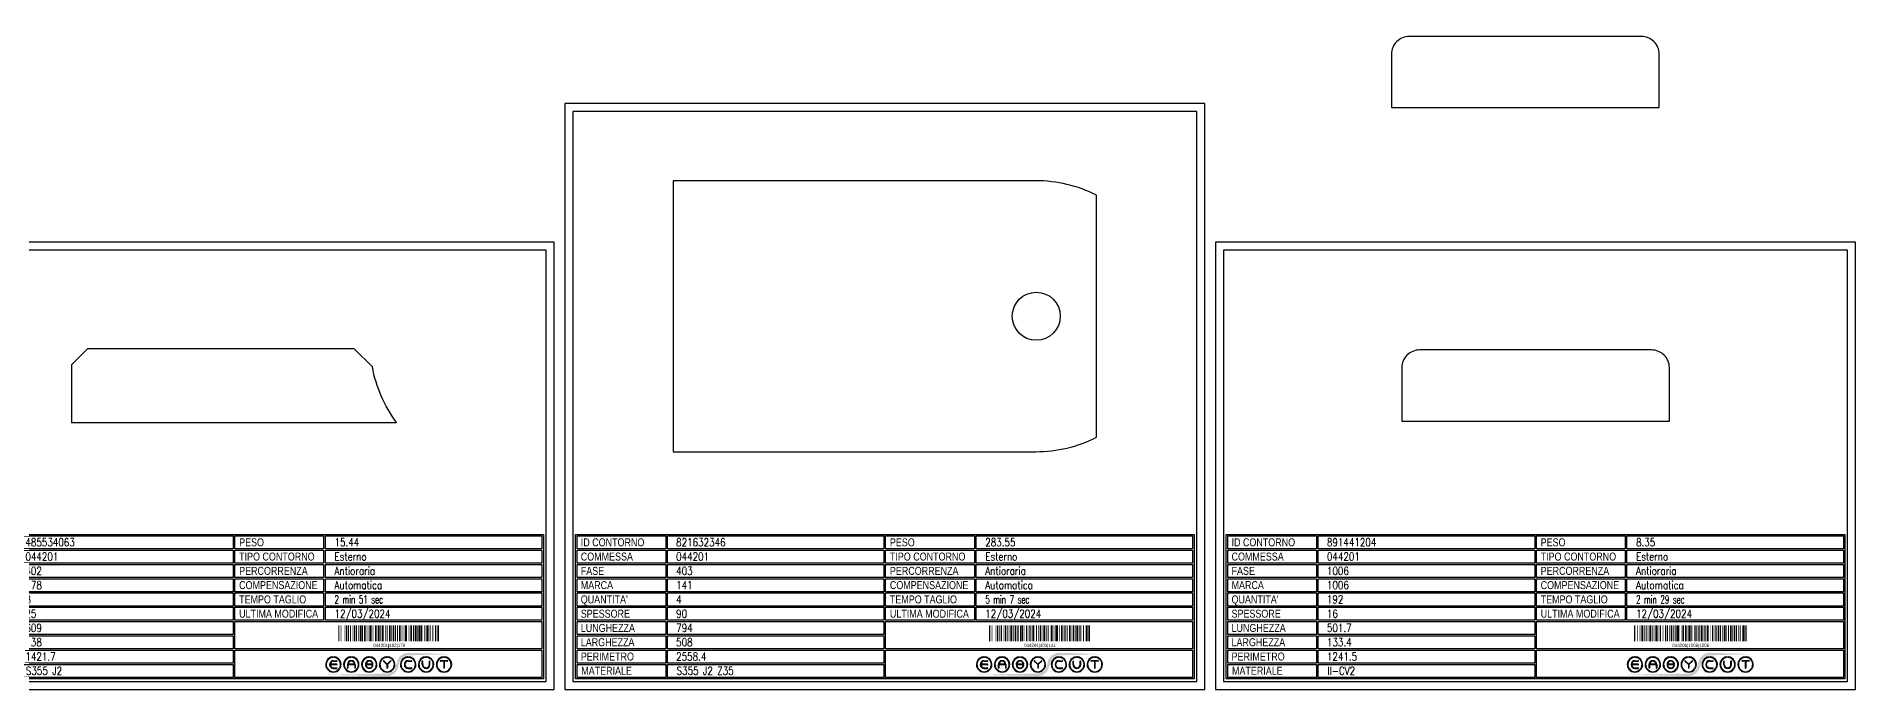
# Model space of a CAD drawing. Header units: millimetres. Extents: x 28039 to 145264, y 9873 to 40131.
# Drawn here: x 30708 to 34119, y 15553 to 16778 of the extents above; entities that cross this region are included whole.
import ezdxf
from ezdxf.enums import TextEntityAlignment as Align

# ---------------------------------------------------------------- set-up
doc = ezdxf.new("R2010")
doc.units = ezdxf.units.MM
doc.styles.add('EasyCutStyle', font='romans.shx', dxfattribs={"width": 0.8})
doc.styles.add('EasyCutStyle1', font='arial.ttf', dxfattribs={"width": 0.8})

# ---------------------------------------------------------------- blocks, each defined once
blk = doc.blocks.new('*U4')
at = {"color": 5}
blk.add_lwpolyline([(0, 0), (1200, 0), (1200, 839), (0, 839)], close=True, dxfattribs=at)
at = {"color": 7}
blk.add_lwpolyline([(15, 15), (1185, 15), (1185, 824), (15, 824)], close=True, dxfattribs=at)
at = {"color": 253}
blk.add_lwpolyline([(20, 291), (1180, 291), (1180, 20), (20, 20)], close=True, dxfattribs=at)
at = {"color": 2}
for points in [[(23, 288.1), (189.3, 288.1), (189.3, 263.7), (23, 263.7)], [(23, 288.1), (189.3, 288.1), (189.3, 263.7), (23, 263.7)], [(601.5, 288.1), (767.9, 288.1), (767.9, 263.7), (601.5, 263.7)], [(23, 261.4), (189.3, 261.4), (189.3, 237), (23, 237)], [(601.5, 261.4), (767.9, 261.4), (767.9, 237), (601.5, 237)], [(23, 234.6), (189.3, 234.6), (189.3, 210.2), (23, 210.2)], [(23, 207.9), (189.3, 207.9), (189.3, 183.4), (23, 183.4)], [(601.5, 234.6), (767.9, 234.6), (767.9, 210.2), (601.5, 210.2)], [(601.5, 207.9), (767.9, 207.9), (767.9, 183.4), (601.5, 183.4)], [(23, 181.1), (189.3, 181.1), (189.3, 156.7), (23, 156.7)], [(601.5, 181.1), (767.9, 181.1), (767.9, 156.7), (601.5, 156.7)], [(23, 154.3), (189.3, 154.3), (189.3, 129.9), (23, 129.9)], [(601.5, 154.3), (767.9, 154.3), (767.9, 129.9), (601.5, 129.9)], [(23, 127.6), (189.3, 127.6), (189.3, 103.1), (23, 103.1)], [(23, 100.8), (189.3, 100.8), (189.3, 76.4), (23, 76.4)], [(23, 74), (189.3, 74), (189.3, 49.6), (23, 49.6)], [(23, 47.3), (189.3, 47.3), (189.3, 22.9), (23, 22.9)]]:
    blk.add_lwpolyline(points, close=True, dxfattribs=at)
at = {"color": 1}
for points in [[(192.7, 288.1), (598.5, 288.1), (598.5, 263.7), (192.7, 263.7)], [(771.3, 288.1), (1177.2, 288.1), (1177.2, 263.7), (771.3, 263.7)], [(192.7, 261.4), (598.5, 261.4), (598.5, 237), (192.7, 237)], [(771.3, 261.4), (1177.2, 261.4), (1177.2, 237), (771.3, 237)], [(192.7, 234.6), (598.5, 234.6), (598.5, 210.2), (192.7, 210.2)], [(192.7, 207.9), (598.5, 207.9), (598.5, 183.4), (192.7, 183.4)], [(771.3, 234.6), (1177.2, 234.6), (1177.2, 210.2), (771.3, 210.2)], [(771.3, 207.9), (1177.2, 207.9), (1177.2, 183.4), (771.3, 183.4)], [(192.7, 181.1), (598.5, 181.1), (598.5, 156.7), (192.7, 156.7)], [(771.3, 181.1), (1177.2, 181.1), (1177.2, 156.7), (771.3, 156.7)], [(192.7, 154.3), (598.5, 154.3), (598.5, 129.9), (192.7, 129.9)], [(771.3, 154.3), (1177.2, 154.3), (1177.2, 129.9), (771.3, 129.9)], [(192.7, 127.6), (598.5, 127.6), (598.5, 103.1), (192.7, 103.1)], [(601.5, 127.6), (1177.2, 127.6), (1177.2, 76.4), (601.5, 76.4)], [(192.7, 100.8), (598.5, 100.8), (598.5, 76.4), (192.7, 76.4)], [(192.7, 74), (598.5, 74), (598.5, 49.6), (192.7, 49.6)], [(601.5, 74), (1177.2, 74), (1177.2, 22.9), (601.5, 22.9)], [(192.7, 47.3), (598.5, 47.3), (598.5, 22.9), (192.7, 22.9)]]:
    blk.add_lwpolyline(points, close=True, dxfattribs=at)
at = {"color": 161, "style": 'EasyCutStyle1', "width": 0.8}
for s, p in [('ID CONTORNO', (30.1, 268.6)), ('PESO', (609.6, 268.6)), ('COMMESSA', (30.1, 241.9)), ('TIPO CONTORNO', (609.6, 241.9)), ('FASE', (30.1, 215.1)), ('PERCORRENZA', (609.6, 215.1)), ("QUANTITA'", (30.1, 161.6)), ('MARCA', (30.1, 188.4)), ('TEMPO TAGLIO', (609.6, 161.6)), ('COMPENSAZIONE', (609.6, 188.4)), ('SPESSORE', (30.1, 134.8)), ('ULTIMA MODIFICA', (609.6, 134.8)), ('LUNGHEZZA', (30.1, 108.1)), ('LARGHEZZA', (30.1, 81.3)), ('PERIMETRO', (30.1, 54.5)), ('MATERIALE', (31, 27.8))]:
    blk.add_text(s, height=15, dxfattribs=at).set_placement(p)
at = {"style": 'EasyCutStyle'}
for tag, p, width in [('IDSHAPE', (208.9, 268.6), 0.8), ('WEIGTHSHAPE', (788.4, 268.6), 0.8), ('ORDERSHAPE', (208.9, 241.9), 0.8), ('TYPESHAPE', (788.4, 241.9), 0.8), ('PHASESHAPE', (208.9, 215.1), 0.8), ('JOUSHAPE', (788.4, 215.1), 0.8), ('QTASHAPE', (208.9, 161.6), 0.8), ('MKSHAPE', (208.9, 188.4), 0.8), ('TIMECUTSHAPE', (788.4, 161.6), 0.65), ('COMPSHAPE', (788.4, 188.4), 0.8), ('TKSHAPE', (208.9, 134.8), 0.8), ('LASTMODIFYSHAPE', (788.4, 134.8), 0.8), ('LENGTHSHAPE', (208.9, 108.1), 0.8), ('HEIGHTSHAPE', (208.9, 81.3), 0.8), ('PERIMETERSHAPE', (208.9, 54.5), 0.8), ('MATSHAPE', (209.8, 27.8), 0.8)]:
    blk.add_attdef(tag, p, '', height=15, dxfattribs=dict(at, width=width))
blk = doc.blocks.new('Logo')
h = blk.add_hatch(color=256)
h.set_gradient(color1=(255, 0, 0), color2=(255, 255, 0), tint=1)
h.paths.add_polyline_path([(20.5, 4.4, -0.339454), (37.1, 17.2), (118.6, 19.6), (37.1, 22, 0.339454), (15.8, 5.7), (13.2, -4.2, -0.339454), (-3.4, -16.9), (-118.2, -19.3), (-3.4, -21.7, 0.339454), (17.8, -5.4)])
for color, points in [(140, [(-115.9, -5.7, -1), (-116.7, -6.1, -0.520567), (-104.9, 14.3, -1), (-104.9, 13.5, 0.520567)]), (256, [(-97.3, 0.4), (-110, 0.4, -0.394366), (-103.7, 6.3), (-97.3, 6.3, 1), (-97.3, 7.2), (-103.7, 7.2, 1), (-103.7, -7.2), (-97.3, -7.2, 1), (-97.3, -6.3), (-103.7, -6.3, -0.394366), (-110, -0.4), (-97.3, -0.4, 1)]), (140, [(-91.4, -5.7, 1), (-90.6, -6.1, 0.520567), (-102.4, 14.3, 0.916853), (-102.6, 13.5, 0.043377), (-102.5, 13.5, -0.520567)]), (140, [(-82.3, -5.7, -1), (-83.1, -6.1, -0.520567), (-71.3, 14.3, -1), (-71.3, 13.5, 0.520567)]), (140, [(-57.8, -5.7, 1), (-57, -6.1, 0.520567), (-68.8, 14.3, 1), (-68.9, 13.5, -0.520567)]), (140, [(-48.7, -5.7, -1), (-49.5, -6.1, -0.520567), (-37.7, 14.3, -1), (-37.7, 13.5, 0.520567)]), (256, [(-31.2, -0.4, -0.486114), (-30.3, -1.5, -0.776377), (-42.6, -1.6, 1), (-43.4, -1.9, 0.776377), (-29.5, -1.7, 0.486114), (-31.2, 0.4), (-41.8, 0.4, -0.486114), (-42.6, 1.5, -0.776377), (-30.4, 1.6, 1), (-29.5, 1.9, 0.776377), (-43.5, 1.7, 0.486114), (-41.8, -0.4)]), (140, [(-24.2, -5.7, 1), (-23.4, -6.1, 0.520567), (-35.2, 14.3, 1), (-35.3, 13.5, -0.520567)]), (140, [(-15.1, -5.7, -1), (-15.9, -6.1, -0.520567), (-4.1, 14.3, -1), (-4.1, 13.5, 0.520567)]), (256, [(-9.3, 7.1, 1), (-10, 6.5), (-3.3, -0.2), (-3.3, -6.3, 1), (-2.4, -6.3), (-2.4, -0.2), (4.2, 6.5, 1), (3.6, 7.1), (-2.9, 0.6)]), (140, [(9.4, -5.7, 1), (10.2, -6.1, 0.520567), (-1.6, 14.3, 1), (-1.7, 13.5, -0.520567)]), (140, [(24.2, -5.7, -1), (23.4, -6.1, -0.520567), (35.2, 14.3, -1), (35.3, 13.5, 0.520567)]), (256, [(36.5, -7.2), (42.8, -7.2, 1), (42.8, -6.3), (36.5, -6.3, -1), (36.5, 6.3), (42.8, 6.3, 1), (42.8, 7.2), (36.5, 7.2, 1)]), (140, [(48.7, -5.7, 1), (49.5, -6.1, 0.520567), (37.7, 14.3, 1), (37.7, 13.5, -0.520567)]), (140, [(57.8, -5.7, -1), (57, -6.1, -0.520567), (68.8, 14.3, -1), (68.9, 13.5, 0.520567)]), (256, [(63.7, 0), (63.7, 6.3, 1), (62.9, 6.3), (62.9, 0, 1), (77.3, 0), (77.3, 6.3, 1), (76.4, 6.3), (76.4, 0, -1)]), (140, [(82.3, -5.7, 1), (83.1, -6.1, 0.520567), (71.3, 14.3, 1), (71.3, 13.5, -0.520567)]), (140, [(91.4, -5.7, -1), (90.6, -6.1, -0.520567), (102.4, 14.3, -1), (102.5, 13.5, 0.520567)]), (256, [(96.9, 7.2, 1), (96.9, 6.3), (103.2, 6.3), (103.2, -6.3, 1), (104.1, -6.3), (104.1, 6.3), (110.4, 6.3, 1), (110.4, 7.2)]), (140, [(115.9, -5.7, 1), (116.7, -6.1, 0.520567), (104.9, 14.3, 1), (104.9, 13.5, -0.520567)]), (140, [(-91.9, -8.3, 1), (-92.6, -7.8, -0.520567), (-114.8, -7.8, 1), (-115.5, -8.3, 0.520567)]), (140, [(-58.3, -8.3, 1), (-59, -7.8, -0.520567), (-81.2, -7.8, 1), (-81.9, -8.3, 0.520567)]), (140, [(-24.7, -8.3, 1), (-25.4, -7.8, -0.520567), (-47.6, -7.8, 1), (-48.3, -8.3, 0.520567)]), (140, [(8.9, -8.3, 1), (8.2, -7.8, -0.520567), (-14, -7.8, 1), (-14.7, -8.3, 0.520567)]), (140, [(48.3, -8.3, 1), (47.6, -7.8, -0.520567), (25.4, -7.8, 1), (24.7, -8.3, 0.520567)]), (140, [(81.9, -8.3, 1), (81.2, -7.8, -0.520567), (59, -7.8, 1), (58.3, -8.3, 0.520567)]), (140, [(115.5, -8.3, 1), (114.8, -7.8, -0.520567), (92.6, -7.8, 1), (91.9, -8.3, 0.520567)])]:
    blk.add_hatch(color=color).paths.add_polyline_path(points)
h = blk.add_hatch(color=256)
h.paths.add_polyline_path([(-63.7, -0.4), (-63.7, -6.3, 1), (-62.9, -6.3), (-62.9, 0, 1), (-77.3, 0), (-77.3, -6.3, 1), (-76.4, -6.3), (-76.4, -0.4)])
h.paths.add_polyline_path([(-76.4, 0.4, -0.933992), (-63.8, 0.4)], flags=16)
for p, q in [((-97.3, 0.4), (-110, 0.4)), ((-103.7, 7.2), (-97.3, 7.2)), ((-103.7, 6.3), (-97.3, 6.3)), ((-77.3, 0), (-77.3, -6.3)), ((-63.8, 0.4), (-76.4, 0.4)), ((-62.9, 0), (-62.9, -6.3)), ((-31.2, 0.4), (-41.8, 0.4)), ((-3.3, -0.2), (-10, 6.5)), ((-2.9, 0.6), (-9.3, 7.1)), ((-2.9, 0.6), (3.6, 7.1)), ((-2.4, -0.2), (4.2, 6.5)), ((36.5, 7.2), (42.8, 7.2)), ((36.5, 6.3), (42.8, 6.3)), ((62.9, 0), (62.9, 6.3)), ((63.7, 0), (63.7, 6.3)), ((76.4, 0), (76.4, 6.3)), ((77.3, 0), (77.3, 6.3)), ((110.4, 7.2), (96.9, 7.2)), ((103.2, 6.3), (96.9, 6.3)), ((103.2, 6.3), (103.2, -6.3)), ((104.1, 6.3), (104.1, -6.3)), ((110.4, 6.3), (104.1, 6.3)), ((-97.3, -0.4), (-110, -0.4)), ((-103.7, -6.3), (-97.3, -6.3)), ((-103.7, -7.2), (-97.3, -7.2)), ((-76.4, -0.4), (-76.4, -6.3)), ((-63.7, -0.4), (-76.4, -0.4)), ((-63.7, -0.4), (-63.7, -6.3)), ((-31.2, -0.4), (-41.8, -0.4)), ((-3.3, -0.2), (-3.3, -6.3)), ((-2.4, -0.2), (-2.4, -6.3)), ((36.5, -6.3), (42.8, -6.3)), ((36.5, -7.2), (42.8, -7.2))]:
    blk.add_line(p, q)
at = {"color": 140}
for centre, radius, start, end in [((-103.7, 0), 14.4, 95, 205), ((-103.7, 0), 13.5, 95, 205), ((-104.9, 13.9), 0.432, 275, 95), ((-102.5, 13.9), 0.432, 85, 265), ((-103.7, 0), 13.5, 335, 85), ((-103.7, 0), 14.4, 335, 85), ((-70.1, 0), 14.4, 95, 205), ((-70.1, 0), 13.5, 95, 205), ((-71.3, 13.9), 0.432, 275, 95), ((-68.9, 13.9), 0.432, 85, 265), ((-70.1, 0), 13.5, 335, 85), ((-70.1, 0), 14.4, 335, 85), ((-36.5, 0), 14.4, 95, 205), ((-36.5, 0), 13.5, 95, 205), ((-37.7, 13.9), 0.432, 275, 95), ((-35.3, 13.9), 0.432, 85, 265), ((-36.5, 0), 13.5, 335, 85), ((-36.5, 0), 14.4, 335, 85), ((-2.9, 0), 14.4, 95, 205), ((-2.9, 0), 13.5, 95, 205), ((-4.1, 13.9), 0.432, 275, 95), ((-1.7, 13.9), 0.432, 85, 265), ((-2.9, 0), 13.5, 335, 85), ((-2.9, 0), 14.4, 335, 85), ((36.5, 0), 14.4, 95, 205), ((36.5, 0), 13.5, 95, 205), ((35.3, 13.9), 0.432, 275, 95), ((37.7, 13.9), 0.432, 85, 265), ((36.5, 0), 14.4, 335, 85), ((36.5, 0), 13.5, 335, 85), ((70.1, 0), 14.4, 95, 205), ((70.1, 0), 13.5, 95, 205), ((68.9, 13.9), 0.432, 275, 95), ((71.3, 13.9), 0.432, 85, 265), ((70.1, 0), 14.4, 335, 85), ((70.1, 0), 13.5, 335, 85), ((103.7, 0), 14.4, 95, 205), ((103.7, 0), 13.5, 95, 205), ((102.5, 13.9), 0.432, 275, 95), ((104.9, 13.9), 0.432, 85, 265), ((103.7, 0), 14.4, 335, 85), ((103.7, 0), 13.5, 335, 85), ((-116.3, -5.9), 0.432, 205, 25), ((-115.1, -8), 0.432, 35, 215), ((-103.7, 0), 14.4, 215, 325), ((-103.7, 0), 13.5, 215, 325), ((-92.2, -8), 0.432, 325, 145), ((-91, -5.9), 0.432, 155, 335), ((-82.7, -5.9), 0.432, 205, 25), ((-81.5, -8), 0.432, 35, 215), ((-70.1, 0), 14.4, 215, 325), ((-70.1, 0), 13.5, 215, 325), ((-58.6, -8), 0.432, 325, 145), ((-57.4, -5.9), 0.432, 155, 335), ((-49.1, -5.9), 0.432, 205, 25), ((-47.9, -8), 0.432, 35, 215), ((-36.5, 0), 14.4, 215, 325), ((-36.5, 0), 13.5, 215, 325), ((-25, -8), 0.432, 325, 145), ((-23.8, -5.9), 0.432, 155, 335), ((-15.5, -5.9), 0.432, 205, 25), ((-14.3, -8), 0.432, 35, 215), ((-2.9, 0), 14.4, 215, 325), ((-2.9, 0), 13.5, 215, 325), ((8.6, -8), 0.432, 325, 145), ((9.8, -5.9), 0.432, 155, 335), ((23.8, -5.9), 0.432, 205, 25), ((25, -8), 0.432, 35, 215), ((36.5, 0), 14.4, 215, 325), ((36.5, 0), 13.5, 215, 325), ((47.9, -8), 0.432, 325, 145), ((49.1, -5.9), 0.432, 155, 335), ((57.4, -5.9), 0.432, 205, 25), ((58.6, -8), 0.432, 35, 215), ((70.1, 0), 14.4, 215, 325), ((70.1, 0), 13.5, 215, 325), ((81.5, -8), 0.432, 325, 145), ((82.7, -5.9), 0.432, 155, 335), ((91, -5.9), 0.432, 205, 25), ((92.2, -8), 0.432, 35, 215), ((103.7, 0), 14.4, 215, 325), ((103.7, 0), 13.5, 215, 325), ((115.1, -8), 0.432, 325, 145), ((116.3, -5.9), 0.432, 155, 335)]:
    blk.add_arc(centre, radius, start, end, dxfattribs=at)
for centre, radius, start, end in [((-103.7, 0), 7.2, 90, 270), ((-103.7, 0), 6.34, 90, 176.0904), ((-97.3, 6.8), 0.432, 270, 90), ((-97.3, 0), 0.432, 270, 90), ((-70.1, 0), 7.2, 0, 180), ((-70.1, 0), 6.34, 3.9096, 176.0904), ((-36.5, 0), 7.2, 15, 166.2998), ((-41.8, 1.3), 1.73, 166.2998, 270), ((-41.8, 1.3), 0.864, 166.2998, 270), ((-36.5, 0), 6.34, 15, 166.2998), ((-31.2, -1.3), 1.73, 346.2998, 90), ((-29.9, 1.8), 0.432, 195, 15), ((-9.6, 6.8), 0.432, 45, 225), ((3.9, 6.8), 0.432, 315, 135), ((36.5, 0), 7.2, 90, 270), ((36.5, 0), 6.34, 90, 270), ((42.8, 6.8), 0.432, 270, 90), ((63.3, 6.3), 0.432, 0, 180), ((70.1, 0), 7.2, 180, 0), ((70.1, 0), 6.34, 180, 0), ((76.8, 6.3), 0.432, 0, 180), ((96.9, 6.8), 0.432, 90, 270), ((110.4, 6.8), 0.432, 270, 90), ((-103.7, 0), 6.34, 183.9096, 270), ((-97.3, -6.8), 0.432, 270, 90), ((-76.8, -6.3), 0.432, 180, 0), ((-63.3, -6.3), 0.432, 180, 0), ((-43, -1.8), 0.432, 15, 195), ((-36.5, 0), 7.2, 195, 346.2998), ((-36.5, 0), 6.34, 195, 346.2998), ((-31.2, -1.3), 0.864, 346.2998, 90), ((-2.9, -6.3), 0.432, 180, 0), ((42.8, -6.8), 0.432, 270, 90), ((103.7, -6.3), 0.432, 180, 0)]:
    blk.add_arc(centre, radius, start, end)
blk = doc.blocks.new('BARCODE128_485534063', base_point=(31368.8, 15633.4))
at = {"linetype": 'Continuous'}
for points, const_width in [([(31369.8, 15633.4), (31369.8, 15663.4)], 2), ([(31372.3, 15633.4), (31372.3, 15663.4)], 1), ([(31375.3, 15633.4), (31375.3, 15663.4)], 1), ([(31380.3, 15633.4), (31380.3, 15663.4)], 1), ([(31384.3, 15633.4), (31384.3, 15663.4)], 3), ([(31387.8, 15633.4), (31387.8, 15663.4)], 2), ([(31391.8, 15633.4), (31391.8, 15663.4)], 2), ([(31395.3, 15633.4), (31395.3, 15663.4)], 1), ([(31399.3, 15633.4), (31399.3, 15663.4)], 3), ([(31402.8, 15633.4), (31402.8, 15663.4)], 2), ([(31406.3, 15633.4), (31406.3, 15663.4)], 1), ([(31410.3, 15633.4), (31410.3, 15663.4)], 3), ([(31413.8, 15633.4), (31413.8, 15663.4)], 2), ([(31418.3, 15633.4), (31418.3, 15663.4)], 3), ([(31422.3, 15633.4), (31422.3, 15663.4)], 1), ([(31424.3, 15633.4), (31424.3, 15663.4)], 1), ([(31428.3, 15633.4), (31428.3, 15663.4)], 3), ([(31431.8, 15633.4), (31431.8, 15663.4)], 2), ([(31435.3, 15633.4), (31435.3, 15663.4)], 1), ([(31439.3, 15633.4), (31439.3, 15663.4)], 3), ([(31443.8, 15633.4), (31443.8, 15663.4)], 2), ([(31446.3, 15633.4), (31446.3, 15663.4)], 1), ([(31448.3, 15633.4), (31448.3, 15663.4)], 1), ([(31451.8, 15633.4), (31451.8, 15663.4)], 4), ([(31457.8, 15633.4), (31457.8, 15663.4)], 2), ([(31461.3, 15633.4), (31461.3, 15663.4)], 1), ([(31465.3, 15633.4), (31465.3, 15663.4)], 3), ([(31468.3, 15633.4), (31468.3, 15663.4)], 1), ([(31472.3, 15633.4), (31472.3, 15663.4)], 3), ([(31475.8, 15633.4), (31475.8, 15663.4)], 2), ([(31479.8, 15633.4), (31479.8, 15663.4)], 2), ([(31484.3, 15633.4), (31484.3, 15663.4)], 3), ([(31488.3, 15633.4), (31488.3, 15663.4)], 1), ([(31490.3, 15633.4), (31490.3, 15663.4)], 1), ([(31492.3, 15633.4), (31492.3, 15663.4)], 1), ([(31495.8, 15633.4), (31495.8, 15663.4)], 4), ([(31501.3, 15633.4), (31501.3, 15663.4)], 1), ([(31505.3, 15633.4), (31505.3, 15663.4)], 3), ([(31509.8, 15633.4), (31509.8, 15663.4)], 2), ([(31513.3, 15633.4), (31513.3, 15663.4)], 3), ([(31516.8, 15633.4), (31516.8, 15663.4)], 2), ([(31520.3, 15633.4), (31520.3, 15663.4)], 3), ([(31524.3, 15633.4), (31524.3, 15663.4)], 3), ([(31527.3, 15633.4), (31527.3, 15663.4)], 1), ([(31530.8, 15633.4), (31530.8, 15663.4)], 2), ([(31535.3, 15633.4), (31535.3, 15663.4)], 3), ([(31538.3, 15633.4), (31538.3, 15663.4)], 1), ([(31540.8, 15633.4), (31540.8, 15663.4)], 2), ([(31545.8, 15633.4), (31545.8, 15663.4)], 2), ([(31551.3, 15633.4), (31551.3, 15663.4)], 3), ([(31554.3, 15633.4), (31554.3, 15663.4)], 1), ([(31556.8, 15633.4), (31556.8, 15663.4)], 2)]:
    blk.add_lwpolyline(points, dxfattribs=dict(at, const_width=const_width))
blk.add_text('044201|402|178', height=6).set_placement((31464.3, 15622.9), align=Align.CENTER)
blk = doc.blocks.new('*U77')
at = {"color": 5}
blk.add_lwpolyline([(0, 0), (1200, 0), (1200, 1099), (0, 1099)], close=True, dxfattribs=at)
at = {"color": 7}
blk.add_lwpolyline([(15, 15), (1185, 15), (1185, 1084), (15, 1084)], close=True, dxfattribs=at)
at = {"color": 253}
blk.add_lwpolyline([(20, 291), (1180, 291), (1180, 20), (20, 20)], close=True, dxfattribs=at)
at = {"color": 2}
for points in [[(23, 288.1), (189.3, 288.1), (189.3, 263.7), (23, 263.7)], [(23, 288.1), (189.3, 288.1), (189.3, 263.7), (23, 263.7)], [(601.5, 288.1), (767.9, 288.1), (767.9, 263.7), (601.5, 263.7)], [(23, 261.4), (189.3, 261.4), (189.3, 237), (23, 237)], [(601.5, 261.4), (767.9, 261.4), (767.9, 237), (601.5, 237)], [(23, 234.6), (189.3, 234.6), (189.3, 210.2), (23, 210.2)], [(23, 207.9), (189.3, 207.9), (189.3, 183.4), (23, 183.4)], [(601.5, 234.6), (767.9, 234.6), (767.9, 210.2), (601.5, 210.2)], [(601.5, 207.9), (767.9, 207.9), (767.9, 183.4), (601.5, 183.4)], [(23, 181.1), (189.3, 181.1), (189.3, 156.7), (23, 156.7)], [(601.5, 181.1), (767.9, 181.1), (767.9, 156.7), (601.5, 156.7)], [(23, 154.3), (189.3, 154.3), (189.3, 129.9), (23, 129.9)], [(601.5, 154.3), (767.9, 154.3), (767.9, 129.9), (601.5, 129.9)], [(23, 127.6), (189.3, 127.6), (189.3, 103.1), (23, 103.1)], [(23, 100.8), (189.3, 100.8), (189.3, 76.4), (23, 76.4)], [(23, 74), (189.3, 74), (189.3, 49.6), (23, 49.6)], [(23, 47.3), (189.3, 47.3), (189.3, 22.9), (23, 22.9)]]:
    blk.add_lwpolyline(points, close=True, dxfattribs=at)
at = {"color": 1}
for points in [[(192.7, 288.1), (598.5, 288.1), (598.5, 263.7), (192.7, 263.7)], [(771.3, 288.1), (1177.2, 288.1), (1177.2, 263.7), (771.3, 263.7)], [(192.7, 261.4), (598.5, 261.4), (598.5, 237), (192.7, 237)], [(771.3, 261.4), (1177.2, 261.4), (1177.2, 237), (771.3, 237)], [(192.7, 234.6), (598.5, 234.6), (598.5, 210.2), (192.7, 210.2)], [(192.7, 207.9), (598.5, 207.9), (598.5, 183.4), (192.7, 183.4)], [(771.3, 234.6), (1177.2, 234.6), (1177.2, 210.2), (771.3, 210.2)], [(771.3, 207.9), (1177.2, 207.9), (1177.2, 183.4), (771.3, 183.4)], [(192.7, 181.1), (598.5, 181.1), (598.5, 156.7), (192.7, 156.7)], [(771.3, 181.1), (1177.2, 181.1), (1177.2, 156.7), (771.3, 156.7)], [(192.7, 154.3), (598.5, 154.3), (598.5, 129.9), (192.7, 129.9)], [(771.3, 154.3), (1177.2, 154.3), (1177.2, 129.9), (771.3, 129.9)], [(192.7, 127.6), (598.5, 127.6), (598.5, 103.1), (192.7, 103.1)], [(601.5, 127.6), (1177.2, 127.6), (1177.2, 76.4), (601.5, 76.4)], [(192.7, 100.8), (598.5, 100.8), (598.5, 76.4), (192.7, 76.4)], [(192.7, 74), (598.5, 74), (598.5, 49.6), (192.7, 49.6)], [(601.5, 74), (1177.2, 74), (1177.2, 22.9), (601.5, 22.9)], [(192.7, 47.3), (598.5, 47.3), (598.5, 22.9), (192.7, 22.9)]]:
    blk.add_lwpolyline(points, close=True, dxfattribs=at)
at = {"color": 161, "style": 'EasyCutStyle1', "width": 0.8}
for s, p in [('ID CONTORNO', (30.1, 268.6)), ('PESO', (609.6, 268.6)), ('COMMESSA', (30.1, 241.9)), ('TIPO CONTORNO', (609.6, 241.9)), ('FASE', (30.1, 215.1)), ('PERCORRENZA', (609.6, 215.1)), ("QUANTITA'", (30.1, 161.6)), ('MARCA', (30.1, 188.4)), ('TEMPO TAGLIO', (609.6, 161.6)), ('COMPENSAZIONE', (609.6, 188.4)), ('SPESSORE', (30.1, 134.8)), ('ULTIMA MODIFICA', (609.6, 134.8)), ('LUNGHEZZA', (30.1, 108.1)), ('LARGHEZZA', (30.1, 81.3)), ('PERIMETRO', (30.1, 54.5)), ('MATERIALE', (31, 27.8))]:
    blk.add_text(s, height=15, dxfattribs=at).set_placement(p)
at = {"style": 'EasyCutStyle'}
for tag, p, width in [('IDSHAPE', (208.9, 268.6), 0.8), ('WEIGTHSHAPE', (788.4, 268.6), 0.8), ('ORDERSHAPE', (208.9, 241.9), 0.8), ('TYPESHAPE', (788.4, 241.9), 0.8), ('PHASESHAPE', (208.9, 215.1), 0.8), ('JOUSHAPE', (788.4, 215.1), 0.8), ('QTASHAPE', (208.9, 161.6), 0.8), ('MKSHAPE', (208.9, 188.4), 0.8), ('TIMECUTSHAPE', (788.4, 161.6), 0.65), ('COMPSHAPE', (788.4, 188.4), 0.8), ('TKSHAPE', (208.9, 134.8), 0.8), ('LASTMODIFYSHAPE', (788.4, 134.8), 0.8), ('LENGTHSHAPE', (208.9, 108.1), 0.8), ('HEIGHTSHAPE', (208.9, 81.3), 0.8), ('PERIMETERSHAPE', (208.9, 54.5), 0.8), ('MATSHAPE', (209.8, 27.8), 0.8)]:
    blk.add_attdef(tag, p, '', height=15, dxfattribs=dict(at, width=width))
blk = doc.blocks.new('BARCODE128_821632346', base_point=(32588.8, 15633.4))
at = {"linetype": 'Continuous'}
for points, const_width in [([(32589.8, 15633.4), (32589.8, 15663.4)], 2), ([(32592.3, 15633.4), (32592.3, 15663.4)], 1), ([(32595.3, 15633.4), (32595.3, 15663.4)], 1), ([(32600.3, 15633.4), (32600.3, 15663.4)], 1), ([(32604.3, 15633.4), (32604.3, 15663.4)], 3), ([(32607.8, 15633.4), (32607.8, 15663.4)], 2), ([(32611.8, 15633.4), (32611.8, 15663.4)], 2), ([(32615.3, 15633.4), (32615.3, 15663.4)], 1), ([(32619.3, 15633.4), (32619.3, 15663.4)], 3), ([(32622.8, 15633.4), (32622.8, 15663.4)], 2), ([(32626.3, 15633.4), (32626.3, 15663.4)], 1), ([(32630.3, 15633.4), (32630.3, 15663.4)], 3), ([(32633.8, 15633.4), (32633.8, 15663.4)], 2), ([(32638.3, 15633.4), (32638.3, 15663.4)], 3), ([(32642.3, 15633.4), (32642.3, 15663.4)], 1), ([(32644.3, 15633.4), (32644.3, 15663.4)], 1), ([(32648.3, 15633.4), (32648.3, 15663.4)], 3), ([(32651.8, 15633.4), (32651.8, 15663.4)], 2), ([(32655.3, 15633.4), (32655.3, 15663.4)], 1), ([(32659.3, 15633.4), (32659.3, 15663.4)], 3), ([(32663.8, 15633.4), (32663.8, 15663.4)], 2), ([(32666.3, 15633.4), (32666.3, 15663.4)], 1), ([(32668.3, 15633.4), (32668.3, 15663.4)], 1), ([(32671.8, 15633.4), (32671.8, 15663.4)], 4), ([(32677.8, 15633.4), (32677.8, 15663.4)], 2), ([(32681.3, 15633.4), (32681.3, 15663.4)], 1), ([(32685.3, 15633.4), (32685.3, 15663.4)], 3), ([(32688.3, 15633.4), (32688.3, 15663.4)], 1), ([(32692.3, 15633.4), (32692.3, 15663.4)], 3), ([(32695.8, 15633.4), (32695.8, 15663.4)], 2), ([(32699.8, 15633.4), (32699.8, 15663.4)], 2), ([(32703.3, 15633.4), (32703.3, 15663.4)], 1), ([(32706.3, 15633.4), (32706.3, 15663.4)], 3), ([(32710.3, 15633.4), (32710.3, 15663.4)], 1), ([(32712.3, 15633.4), (32712.3, 15663.4)], 1), ([(32715.8, 15633.4), (32715.8, 15663.4)], 4), ([(32721.3, 15633.4), (32721.3, 15663.4)], 1), ([(32725.3, 15633.4), (32725.3, 15663.4)], 3), ([(32729.8, 15633.4), (32729.8, 15663.4)], 2), ([(32732.8, 15633.4), (32732.8, 15663.4)], 2), ([(32736.3, 15633.4), (32736.3, 15663.4)], 1), ([(32740.3, 15633.4), (32740.3, 15663.4)], 3), ([(32743.3, 15633.4), (32743.3, 15663.4)], 1), ([(32747.3, 15633.4), (32747.3, 15663.4)], 3), ([(32751.8, 15633.4), (32751.8, 15663.4)], 2), ([(32754.8, 15633.4), (32754.8, 15663.4)], 2), ([(32757.8, 15633.4), (32757.8, 15663.4)], 2), ([(32760.8, 15633.4), (32760.8, 15663.4)], 2), ([(32765.8, 15633.4), (32765.8, 15663.4)], 2), ([(32771.3, 15633.4), (32771.3, 15663.4)], 3), ([(32774.3, 15633.4), (32774.3, 15663.4)], 1), ([(32776.8, 15633.4), (32776.8, 15663.4)], 2)]:
    blk.add_lwpolyline(points, dxfattribs=dict(at, const_width=const_width))
blk.add_text('044201|403|141', height=6).set_placement((32684.3, 15622.9), align=Align.CENTER)
blk = doc.blocks.new('BARCODE128_891441204', base_point=(33808.8, 15633.4))
at = {"linetype": 'Continuous'}
for points, const_width in [([(33809.8, 15633.4), (33809.8, 15663.4)], 2), ([(33812.3, 15633.4), (33812.3, 15663.4)], 1), ([(33815.3, 15633.4), (33815.3, 15663.4)], 1), ([(33820.3, 15633.4), (33820.3, 15663.4)], 1), ([(33824.3, 15633.4), (33824.3, 15663.4)], 3), ([(33827.8, 15633.4), (33827.8, 15663.4)], 2), ([(33831.8, 15633.4), (33831.8, 15663.4)], 2), ([(33835.3, 15633.4), (33835.3, 15663.4)], 1), ([(33839.3, 15633.4), (33839.3, 15663.4)], 3), ([(33842.8, 15633.4), (33842.8, 15663.4)], 2), ([(33846.3, 15633.4), (33846.3, 15663.4)], 1), ([(33850.3, 15633.4), (33850.3, 15663.4)], 3), ([(33853.8, 15633.4), (33853.8, 15663.4)], 2), ([(33858.3, 15633.4), (33858.3, 15663.4)], 3), ([(33862.3, 15633.4), (33862.3, 15663.4)], 1), ([(33864.3, 15633.4), (33864.3, 15663.4)], 1), ([(33868.3, 15633.4), (33868.3, 15663.4)], 3), ([(33871.8, 15633.4), (33871.8, 15663.4)], 2), ([(33875.3, 15633.4), (33875.3, 15663.4)], 1), ([(33879.3, 15633.4), (33879.3, 15663.4)], 3), ([(33883.8, 15633.4), (33883.8, 15663.4)], 2), ([(33886.3, 15633.4), (33886.3, 15663.4)], 1), ([(33888.3, 15633.4), (33888.3, 15663.4)], 1), ([(33891.8, 15633.4), (33891.8, 15663.4)], 4), ([(33897.3, 15633.4), (33897.3, 15663.4)], 1), ([(33901.3, 15633.4), (33901.3, 15663.4)], 3), ([(33905.8, 15633.4), (33905.8, 15663.4)], 2), ([(33908.3, 15633.4), (33908.3, 15663.4)], 1), ([(33912.3, 15633.4), (33912.3, 15663.4)], 3), ([(33915.8, 15633.4), (33915.8, 15663.4)], 2), ([(33919.3, 15633.4), (33919.3, 15663.4)], 1), ([(33923.3, 15633.4), (33923.3, 15663.4)], 3), ([(33926.8, 15633.4), (33926.8, 15663.4)], 2), ([(33930.8, 15633.4), (33930.8, 15663.4)], 2), ([(33935.3, 15633.4), (33935.3, 15663.4)], 3), ([(33938.3, 15633.4), (33938.3, 15663.4)], 1), ([(33941.3, 15633.4), (33941.3, 15663.4)], 1), ([(33943.3, 15633.4), (33943.3, 15663.4)], 1), ([(33946.8, 15633.4), (33946.8, 15663.4)], 4), ([(33952.3, 15633.4), (33952.3, 15663.4)], 1), ([(33956.3, 15633.4), (33956.3, 15663.4)], 3), ([(33960.8, 15633.4), (33960.8, 15663.4)], 2), ([(33963.3, 15633.4), (33963.3, 15663.4)], 1), ([(33967.3, 15633.4), (33967.3, 15663.4)], 3), ([(33970.8, 15633.4), (33970.8, 15663.4)], 2), ([(33974.3, 15633.4), (33974.3, 15663.4)], 1), ([(33978.3, 15633.4), (33978.3, 15663.4)], 3), ([(33981.8, 15633.4), (33981.8, 15663.4)], 2), ([(33985.8, 15633.4), (33985.8, 15663.4)], 2), ([(33990.3, 15633.4), (33990.3, 15663.4)], 3), ([(33993.3, 15633.4), (33993.3, 15663.4)], 1), ([(33997.3, 15633.4), (33997.3, 15663.4)], 3), ([(34000.8, 15633.4), (34000.8, 15663.4)], 2), ([(34004.3, 15633.4), (34004.3, 15663.4)], 1), ([(34007.8, 15633.4), (34007.8, 15663.4)], 2), ([(34013.3, 15633.4), (34013.3, 15663.4)], 3), ([(34016.3, 15633.4), (34016.3, 15663.4)], 1), ([(34018.8, 15633.4), (34018.8, 15663.4)], 2)]:
    blk.add_lwpolyline(points, dxfattribs=dict(at, const_width=const_width))
blk.add_text('044201|1006|1006', height=6).set_placement((33915.3, 15622.9), align=Align.CENTER)

msp = doc.modelspace()

# ---------------------------------------------------------------- linework, layer by layer
at = {"color": 2, "elevation": 0}
for points in [[(33750.5, 16744.7, 0.414302), (33717.2, 16778), (33282.1, 16778, 0.414302), (33248.8, 16744.7), (33248.8, 16644.6), (33750.5, 16644.6)], [(31901.8, 15999.4), (32581.8, 15999.4, 0.116362), (32695.8, 16026.4), (32695.8, 16480.3, 0.116889), (32581.8, 16507.4), (31901.8, 16507.4)], [(30774.3, 16054.4), (31383.3, 16054.4, -0.113016), (31338.2, 16158.4), (31304.3, 16192.4), (30804.3, 16192.4), (30774.3, 16162.4)], [(33769.7, 16156.8, 0.414302), (33736.4, 16190.1), (33301.3, 16190.1, 0.414302), (33268, 16156.8), (33268, 16056.7), (33769.7, 16056.7)]]:
    msp.add_lwpolyline(points, format="xyb", close=True, dxfattribs=at)
at = {"color": 4}
msp.add_circle((32582.8, 16253.4, 0), 45, dxfattribs=at)

# ---------------------------------------------------------------- block references
for name, p, values in [('*U77', (31698.8, 15553.4), {'IDSHAPE': '821632346', 'ORDERSHAPE': '044201', 'PHASESHAPE': '403', 'MKSHAPE': '141', 'TKSHAPE': '90', 'LENGTHSHAPE': '794', 'HEIGHTSHAPE': '508', 'MATSHAPE': 'S355 J2 Z35', 'LASTMODIFYSHAPE': '12/03/2024', 'PERIMETERSHAPE': '2558.4', 'WEIGTHSHAPE': '283.55', 'TYPESHAPE': 'Esterno', 'JOUSHAPE': 'Antioraria', 'COMPSHAPE': 'Automatica', 'TIMECUTSHAPE': '5 min 7 sec', 'QTASHAPE': '4'}), ('*U4', (30478.8, 15553.4), {'IDSHAPE': '485534063', 'ORDERSHAPE': '044201', 'PHASESHAPE': '402', 'MKSHAPE': '178', 'TKSHAPE': '25', 'LENGTHSHAPE': '609', 'HEIGHTSHAPE': '138', 'MATSHAPE': 'S355 J2', 'LASTMODIFYSHAPE': '12/03/2024', 'PERIMETERSHAPE': '1421.7', 'WEIGTHSHAPE': '15.44', 'TYPESHAPE': 'Esterno', 'JOUSHAPE': 'Antioraria', 'COMPSHAPE': 'Automatica', 'TIMECUTSHAPE': '2 min 51 sec', 'QTASHAPE': '8'}), ('*U4', (32918.8, 15553.4), {'IDSHAPE': '891441204', 'ORDERSHAPE': '044201', 'PHASESHAPE': '1006', 'MKSHAPE': '1006', 'TKSHAPE': '16', 'LENGTHSHAPE': '501.7', 'HEIGHTSHAPE': '133.4', 'MATSHAPE': 'II-CV2', 'LASTMODIFYSHAPE': '12/03/2024', 'PERIMETERSHAPE': '1241.5', 'WEIGTHSHAPE': '8.35', 'TYPESHAPE': 'Esterno', 'JOUSHAPE': 'Antioraria', 'COMPSHAPE': 'Automatica', 'TIMECUTSHAPE': '2 min 29 sec', 'QTASHAPE': '192'})]:
    msp.add_blockref(name, p).add_auto_attribs(values)
for name, p in [('BARCODE128_485534063', (31274.3, 15643.9)), ('BARCODE128_821632346', (32494.3, 15643.9)), ('BARCODE128_891441204', (33703.3, 15643.9)), ('Logo', (31368.8, 15600.4)), ('Logo', (32588.8, 15600.4)), ('Logo', (33808.8, 15600.4))]:
    msp.add_blockref(name, p)

doc.saveas('drawing.dxf')
